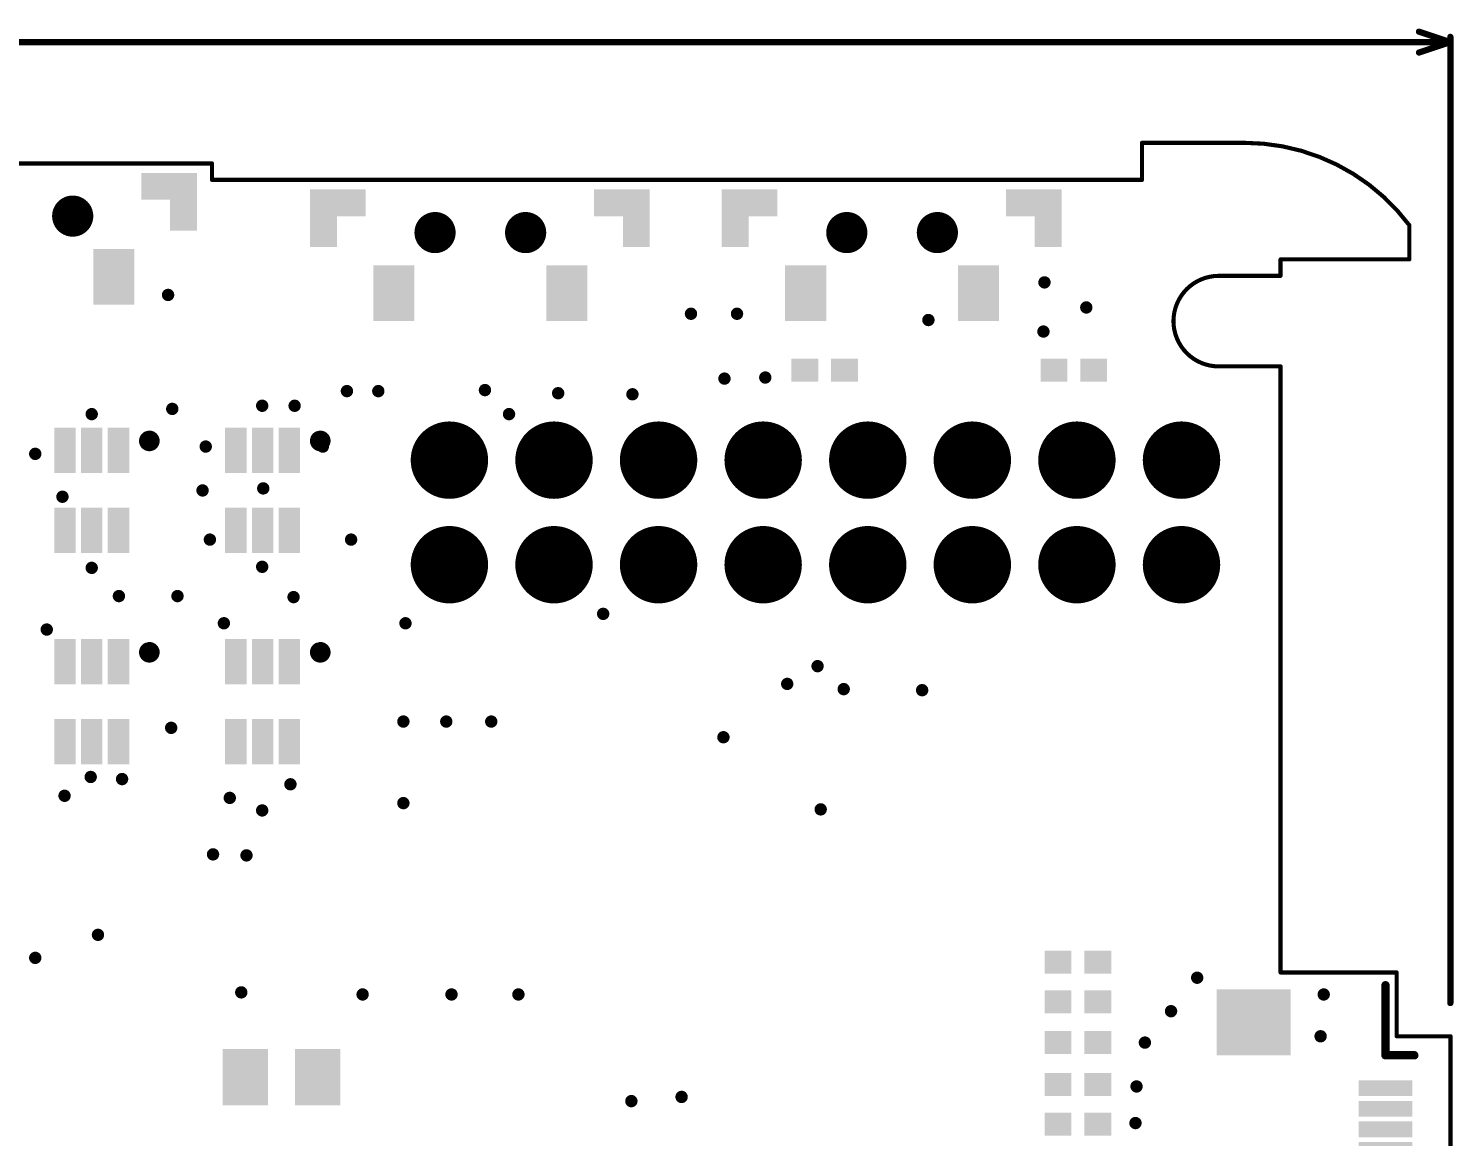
# Model space of a CAD drawing. Header units: millimetres. Extents: x -7 to 100, y 0 to 61.
# Drawn here: x 65.87 to 100.48, y 33.31 to 60.22 of the extents above; entities that cross this region are included whole.
import ezdxf

# ---------------------------------------------------------------- set-up
doc = ezdxf.new("R2010")
doc.units = ezdxf.units.MM
for name, color, linetype in [('KeepOutLayer', 6, 'Continuous'), ('PadHoleLayer', 156, 'Continuous'), ('TopOverlay', 2, 'Continuous'), ('TopSolder', 216, 'Continuous'), ('ViaHoleLayer', 16, 'Continuous')]:
    doc.layers.add(name, color=color, linetype=linetype)
doc.styles.get("Standard").update_dxf_attribs({"font": 'arial.ttf'})

# ---------------------------------------------------------------- blocks, each defined once
blk = doc.blocks.new('C0402_M_16')
at = {"layer": 'TopSolder'}
for points in [[(-0.351, -0.279), (0.3, -0.279), (-0.351, 0.279), (0.3, 0.279)], [(0.614, -0.279), (1.265, -0.279), (0.614, 0.279), (1.265, 0.279)]]:
    blk.add_solid(points, dxfattribs=at)
blk = doc.blocks.new('C0402_M_18')
at = {"layer": 'TopSolder'}
for points in [[(-0.351, -0.279), (0.3, -0.279), (-0.351, 0.279), (0.3, 0.279)], [(0.614, -0.279), (1.265, -0.279), (0.614, 0.279), (1.265, 0.279)]]:
    blk.add_solid(points, dxfattribs=at)
blk = doc.blocks.new('C0402_M_19')
at = {"layer": 'TopSolder'}
for points in [[(-0.351, -0.279), (0.3, -0.279), (-0.351, 0.279), (0.3, 0.279)], [(0.614, -0.279), (1.265, -0.279), (0.614, 0.279), (1.265, 0.279)]]:
    blk.add_solid(points, dxfattribs=at)
blk = doc.blocks.new('C0402_M_21')
at = {"layer": 'TopSolder'}
for points in [[(-0.351, -0.279), (0.3, -0.279), (-0.351, 0.279), (0.3, 0.279)], [(0.614, -0.279), (1.265, -0.279), (0.614, 0.279), (1.265, 0.279)]]:
    blk.add_solid(points, dxfattribs=at)
blk = doc.blocks.new('C0402_M_22')
at = {"layer": 'TopSolder'}
for points in [[(-0.351, -0.279), (0.3, -0.279), (-0.351, 0.279), (0.3, 0.279)], [(0.614, -0.279), (1.265, -0.279), (0.614, 0.279), (1.265, 0.279)]]:
    blk.add_solid(points, dxfattribs=at)
blk = doc.blocks.new('ESD0402_M_51')
at = {"layer": 'TopSolder'}
for points in [[(-0.808, -0.279), (-0.157, -0.279), (-0.808, 0.279), (-0.157, 0.279)], [(0.157, -0.279), (0.808, -0.279), (0.157, 0.279), (0.808, 0.279)]]:
    blk.add_solid(points, dxfattribs=at)
blk = doc.blocks.new('ESD0402_M_55')
at = {"layer": 'TopSolder'}
for points in [[(-0.808, -0.279), (-0.157, -0.279), (-0.808, 0.279), (-0.157, 0.279)], [(0.157, -0.279), (0.808, -0.279), (0.157, 0.279), (0.808, 0.279)]]:
    blk.add_solid(points, dxfattribs=at)
blk = doc.blocks.new('3X6X3_5H______83')
at = {"layer": 'PadHoleLayer', "const_width": 0.5}
for points in [[(-1.35, -1, 1), (-0.85, -1, 1)], [(0.85, -1, 1), (1.35, -1, 1)]]:
    blk.add_lwpolyline(points, format="xyb", close=True, dxfattribs=at)
at = {"layer": 'TopSolder'}
for points in [[(-1.599, -0.203), (-1.599, 1.148), (-2.6, -0.203), (-2.6, 1.148)], [(2.601, -0.203), (2.601, 1.148), (1.6, -0.203), (1.6, 1.148)], [(-3.465, -2.047), (-3.465, -0.646), (-4.115, -2.047), (-4.115, -0.646)], [(4.135, -2.047), (4.135, -0.646), (3.485, -2.047), (3.485, -0.646)], [(-1.075, -1.025), (-1.075, -0.975), (-1.125, -1.025), (-1.125, -0.975)], [(1.125, -1.025), (1.125, -0.975), (1.075, -1.025), (1.075, -0.975)], [(-4.115, -2.048), (-2.764, -2.048), (-4.115, -1.397), (-2.764, -1.397)], [(4.135, -1.397), (2.784, -1.397), (4.135, -2.048), (2.784, -2.048)]]:
    blk.add_solid(points, dxfattribs=at)
blk = doc.blocks.new('3X6X3_5H______84')
at = {"layer": 'PadHoleLayer', "const_width": 0.5}
for points in [[(-1.35, -1, 1), (-0.85, -1, 1)], [(0.85, -1, 1), (1.35, -1, 1)]]:
    blk.add_lwpolyline(points, format="xyb", close=True, dxfattribs=at)
at = {"layer": 'TopSolder'}
for points in [[(-1.599, -0.203), (-1.599, 1.148), (-2.6, -0.203), (-2.6, 1.148)], [(2.601, -0.203), (2.601, 1.148), (1.6, -0.203), (1.6, 1.148)], [(-3.465, -2.047), (-3.465, -0.646), (-4.115, -2.047), (-4.115, -0.646)], [(4.135, -2.047), (4.135, -0.646), (3.485, -2.047), (3.485, -0.646)], [(-1.075, -1.025), (-1.075, -0.975), (-1.125, -1.025), (-1.125, -0.975)], [(1.125, -1.025), (1.125, -0.975), (1.075, -1.025), (1.075, -0.975)], [(-4.115, -2.048), (-2.764, -2.048), (-4.115, -1.397), (-2.764, -1.397)], [(4.135, -1.397), (2.784, -1.397), (4.135, -2.048), (2.784, -2.048)]]:
    blk.add_solid(points, dxfattribs=at)
blk = doc.blocks.new('3X6X3_5H______88')
at = {"layer": 'PadHoleLayer', "const_width": 0.5}
for points in [[(-1.35, -1, 1), (-0.85, -1, 1)], [(0.85, -1, 1), (1.35, -1, 1)]]:
    blk.add_lwpolyline(points, format="xyb", close=True, dxfattribs=at)
at = {"layer": 'TopSolder'}
for points in [[(-1.599, -0.203), (-1.599, 1.148), (-2.6, -0.203), (-2.6, 1.148)], [(2.601, -0.203), (2.601, 1.148), (1.6, -0.203), (1.6, 1.148)], [(-3.465, -2.047), (-3.465, -0.646), (-4.115, -2.047), (-4.115, -0.646)], [(4.135, -2.047), (4.135, -0.646), (3.485, -2.047), (3.485, -0.646)], [(-1.075, -1.025), (-1.075, -0.975), (-1.125, -1.025), (-1.125, -0.975)], [(1.125, -1.025), (1.125, -0.975), (1.075, -1.025), (1.075, -0.975)], [(-4.115, -2.048), (-2.764, -2.048), (-4.115, -1.397), (-2.764, -1.397)], [(4.135, -1.397), (2.784, -1.397), (4.135, -2.048), (2.784, -2.048)]]:
    blk.add_solid(points, dxfattribs=at)
blk = doc.blocks.new('HN2X4___NC_108')
at = {"layer": 'PadHoleLayer', "const_width": 0.5}
for points in [[(-4.06, 0, 1), (-3.56, 0, 1)], [(-1.52, 0, 1), (-1.02, 0, 1)], [(1.02, 0, 1), (1.52, 0, 1)], [(3.56, 0, 1), (4.06, 0, 1)], [(-4.06, -2.54, 1), (-3.56, -2.54, 1)], [(-1.52, -2.54, 1), (-1.02, -2.54, 1)], [(1.02, -2.54, 1), (1.52, -2.54, 1)], [(3.56, -2.54, 1), (4.06, -2.54, 1)]]:
    blk.add_lwpolyline(points, format="xyb", close=True, dxfattribs=at)
at = {"layer": 'TopSolder', "const_width": 0.94}
for points in [[(-4.28, 0, 1), (-3.34, 0, 1)], [(-1.74, 0, 1), (-0.8, 0, 1)], [(0.8, 0, 1), (1.74, 0, 1)], [(3.34, 0, 1), (4.28, 0, 1)], [(-4.28, -2.54, 1), (-3.34, -2.54, 1)], [(-1.74, -2.54, 1), (-0.8, -2.54, 1)], [(0.8, -2.54, 1), (1.74, -2.54, 1)], [(3.34, -2.54, 1), (4.28, -2.54, 1)]]:
    blk.add_lwpolyline(points, format="xyb", close=True, dxfattribs=at)
blk = doc.blocks.new('HN2X4___NC_109')
at = {"layer": 'PadHoleLayer', "const_width": 0.5}
for points in [[(-4.06, 0, 1), (-3.56, 0, 1)], [(-1.52, 0, 1), (-1.02, 0, 1)], [(1.02, 0, 1), (1.52, 0, 1)], [(3.56, 0, 1), (4.06, 0, 1)], [(-4.06, -2.54, 1), (-3.56, -2.54, 1)], [(-1.52, -2.54, 1), (-1.02, -2.54, 1)], [(1.02, -2.54, 1), (1.52, -2.54, 1)], [(3.56, -2.54, 1), (4.06, -2.54, 1)]]:
    blk.add_lwpolyline(points, format="xyb", close=True, dxfattribs=at)
at = {"layer": 'TopSolder', "const_width": 0.94}
for points in [[(-4.28, 0, 1), (-3.34, 0, 1)], [(-1.74, 0, 1), (-0.8, 0, 1)], [(0.8, 0, 1), (1.74, 0, 1)], [(3.34, 0, 1), (4.28, 0, 1)], [(-4.28, -2.54, 1), (-3.34, -2.54, 1)], [(-1.74, -2.54, 1), (-0.8, -2.54, 1)], [(0.8, -2.54, 1), (1.74, -2.54, 1)], [(3.34, -2.54, 1), (4.28, -2.54, 1)]]:
    blk.add_lwpolyline(points, format="xyb", close=True, dxfattribs=at)
blk = doc.blocks.new('LC_SC_70_6_SOT_363__111')
at = {"layer": 'TopOverlay', "const_width": 0.25}
blk.add_lwpolyline([(1.325, -1.4, -8.969241), (1.313, -1.346)], format="xyb", dxfattribs=at)
at = {"layer": 'TopOverlay', "const_width": 0.125}
for points in [[(1.25, -1.346, 1), (1.375, -1.346, 1)], [(1.263, -1.4, 1), (1.388, -1.4, 1)]]:
    blk.add_lwpolyline(points, format="xyb", close=True, dxfattribs=at)
at = {"layer": 'TopSolder'}
for points in [[(-1.521, 0.911), (-1.521, 0.389), (-0.419, 0.911), (-0.419, 0.389)], [(1.521, 0.389), (1.521, 0.911), (0.419, 0.389), (0.419, 0.911)], [(-1.521, 0.261), (-1.521, -0.261), (-0.419, 0.261), (-0.419, -0.261)], [(1.521, -0.261), (1.521, 0.261), (0.419, -0.261), (0.419, 0.261)], [(-1.521, -0.389), (-1.521, -0.911), (-0.419, -0.389), (-0.419, -0.911)], [(1.521, -0.911), (1.521, -0.389), (0.419, -0.911), (0.419, -0.389)]]:
    blk.add_solid(points, dxfattribs=at)
blk = doc.blocks.new('LC_SC_70_6_SOT_363__112')
at = {"layer": 'TopOverlay', "const_width": 0.25}
blk.add_lwpolyline([(1.325, -1.4, -8.969241), (1.313, -1.346)], format="xyb", dxfattribs=at)
at = {"layer": 'TopOverlay', "const_width": 0.125}
for points in [[(1.25, -1.346, 1), (1.375, -1.346, 1)], [(1.263, -1.4, 1), (1.388, -1.4, 1)]]:
    blk.add_lwpolyline(points, format="xyb", close=True, dxfattribs=at)
at = {"layer": 'TopSolder'}
for points in [[(-1.521, 0.911), (-1.521, 0.389), (-0.419, 0.911), (-0.419, 0.389)], [(1.521, 0.389), (1.521, 0.911), (0.419, 0.389), (0.419, 0.911)], [(-1.521, 0.261), (-1.521, -0.261), (-0.419, 0.261), (-0.419, -0.261)], [(1.521, -0.261), (1.521, 0.261), (0.419, -0.261), (0.419, 0.261)], [(-1.521, -0.389), (-1.521, -0.911), (-0.419, -0.389), (-0.419, -0.911)], [(1.521, -0.911), (1.521, -0.389), (0.419, -0.911), (0.419, -0.389)]]:
    blk.add_solid(points, dxfattribs=at)
blk = doc.blocks.new('LC_SC_70_6_SOT_363__113')
at = {"layer": 'TopOverlay', "const_width": 0.25}
blk.add_lwpolyline([(1.325, -1.4, -8.969241), (1.313, -1.346)], format="xyb", dxfattribs=at)
at = {"layer": 'TopOverlay', "const_width": 0.125}
for points in [[(1.25, -1.346, 1), (1.375, -1.346, 1)], [(1.263, -1.4, 1), (1.388, -1.4, 1)]]:
    blk.add_lwpolyline(points, format="xyb", close=True, dxfattribs=at)
at = {"layer": 'TopSolder'}
for points in [[(-1.521, 0.911), (-1.521, 0.389), (-0.419, 0.911), (-0.419, 0.389)], [(1.521, 0.389), (1.521, 0.911), (0.419, 0.389), (0.419, 0.911)], [(-1.521, 0.261), (-1.521, -0.261), (-0.419, 0.261), (-0.419, -0.261)], [(1.521, -0.261), (1.521, 0.261), (0.419, -0.261), (0.419, 0.261)], [(-1.521, -0.389), (-1.521, -0.911), (-0.419, -0.389), (-0.419, -0.911)], [(1.521, -0.911), (1.521, -0.389), (0.419, -0.911), (0.419, -0.389)]]:
    blk.add_solid(points, dxfattribs=at)
blk = doc.blocks.new('LC_SC_70_6_SOT_363__114')
at = {"layer": 'TopOverlay', "const_width": 0.25}
blk.add_lwpolyline([(1.325, -1.4, -8.969241), (1.313, -1.346)], format="xyb", dxfattribs=at)
at = {"layer": 'TopOverlay', "const_width": 0.125}
for points in [[(1.25, -1.346, 1), (1.375, -1.346, 1)], [(1.263, -1.4, 1), (1.388, -1.4, 1)]]:
    blk.add_lwpolyline(points, format="xyb", close=True, dxfattribs=at)
at = {"layer": 'TopSolder'}
for points in [[(-1.521, 0.911), (-1.521, 0.389), (-0.419, 0.911), (-0.419, 0.389)], [(1.521, 0.389), (1.521, 0.911), (0.419, 0.389), (0.419, 0.911)], [(-1.521, 0.261), (-1.521, -0.261), (-0.419, 0.261), (-0.419, -0.261)], [(1.521, -0.261), (1.521, 0.261), (0.419, -0.261), (0.419, 0.261)], [(-1.521, -0.389), (-1.521, -0.911), (-0.419, -0.389), (-0.419, -0.911)], [(1.521, -0.911), (1.521, -0.389), (0.419, -0.911), (0.419, -0.389)]]:
    blk.add_solid(points, dxfattribs=at)
blk = doc.blocks.new('C0805_M_131')
at = {"layer": 'TopSolder'}
for points in [[(-0.144399, -0.6858), (0.957199, -0.6858), (-0.144399, 0.6858), (0.957199, 0.6858)], [(1.608201, -0.6858), (2.709799, -0.6858), (1.608201, 0.6858), (2.709799, 0.6858)]]:
    blk.add_solid(points, dxfattribs=at)
blk = doc.blocks.new('FPC_24P_0_5______________184')
at = {"layer": 'TopOverlay', "const_width": 0.203}
for points in [[(-6.55, -0.583), (-6.55, 0.117)], [(6.55, -0.583), (6.55, 0.117)], [(-6.55, -0.583), (-8.25, -0.583)], [(8.25, -0.583), (6.55, -0.583)]]:
    blk.add_lwpolyline(points, dxfattribs=at)
at = {"layer": 'TopOverlay', "const_width": 0.102}
for points in [[(-6.601, 0.117, 1), (-6.499, 0.117, 1)], [(6.499, 0.117, 1), (6.601, 0.117, 1)], [(-8.301, -0.583, 1), (-8.199, -0.583, 1)], [(-6.601, -0.583, 1), (-6.499, -0.583, 1)], [(-6.601, -0.583, 1), (-6.499, -0.583, 1)], [(6.499, -0.583, 1), (6.601, -0.583, 1)], [(6.499, -0.583, 1), (6.601, -0.583, 1)], [(8.199, -0.583, 1), (8.301, -0.583, 1)]]:
    blk.add_lwpolyline(points, format="xyb", close=True, dxfattribs=at)
at = {"layer": 'TopSolder'}
for points in [[(-5.941, -1.234), (-5.559, -1.234), (-5.941, 0.068), (-5.559, 0.068)], [(-5.441, -1.234), (-5.059, -1.234), (-5.441, 0.068), (-5.059, 0.068)], [(-4.941, -1.234), (-4.559, -1.234), (-4.941, 0.068), (-4.559, 0.068)], [(-4.441, -1.234), (-4.059, -1.234), (-4.441, 0.068), (-4.059, 0.068)], [(-3.941, -1.234), (-3.559, -1.234), (-3.941, 0.068), (-3.559, 0.068)], [(-3.441, -1.234), (-3.059, -1.234), (-3.441, 0.068), (-3.059, 0.068)], [(-2.559, 0.068), (-2.941, 0.068), (-2.559, -1.234), (-2.941, -1.234)], [(-2.059, 0.068), (-2.441, 0.068), (-2.059, -1.234), (-2.441, -1.234)], [(-1.559, 0.068), (-1.941, 0.068), (-1.559, -1.234), (-1.941, -1.234)], [(-1.059, 0.068), (-1.441, 0.068), (-1.059, -1.234), (-1.441, -1.234)], [(-0.559, 0.068), (-0.941, 0.068), (-0.559, -1.234), (-0.941, -1.234)], [(-0.059, 0.068), (-0.441, 0.068), (-0.059, -1.234), (-0.441, -1.234)], [(0.441, 0.068), (0.059, 0.068), (0.441, -1.234), (0.059, -1.234)], [(0.941, 0.068), (0.559, 0.068), (0.941, -1.234), (0.559, -1.234)], [(1.441, 0.068), (1.059, 0.068), (1.441, -1.234), (1.059, -1.234)], [(1.941, 0.068), (1.559, 0.068), (1.941, -1.234), (1.559, -1.234)], [(2.441, 0.068), (2.059, 0.068), (2.441, -1.234), (2.059, -1.234)], [(2.941, 0.068), (2.559, 0.068), (2.941, -1.234), (2.559, -1.234)], [(3.441, 0.068), (3.059, 0.068), (3.441, -1.234), (3.059, -1.234)], [(3.941, 0.068), (3.559, 0.068), (3.941, -1.234), (3.559, -1.234)], [(4.441, 0.068), (4.059, 0.068), (4.441, -1.234), (4.059, -1.234)], [(4.941, 0.068), (4.559, 0.068), (4.941, -1.234), (4.559, -1.234)], [(5.441, 0.068), (5.059, 0.068), (5.441, -1.234), (5.059, -1.234)], [(5.941, 0.068), (5.559, 0.068), (5.941, -1.234), (5.559, -1.234)], [(-8.151, -4.684), (-6.549, -4.684), (-8.151, -2.882), (-6.549, -2.882)], [(6.549, -4.684), (8.151, -4.684), (6.549, -2.882), (8.151, -2.882)]]:
    blk.add_solid(points, dxfattribs=at)
at = {"layer": 'TopOverlay'}
blk.add_text('1', height=1.27, rotation=-180, dxfattribs=at).set_placement((7.264, 0.508))

msp = doc.modelspace()

# ---------------------------------------------------------------- linework, layer by layer
at = {"layer": 'KeepOutLayer', "const_width": 0.1}
for points in [[(92.914, 57.446), (95.407, 57.446)], [(92.914, 56.546), (92.914, 57.446)], [(60.625, 56.945), (70.328, 56.945)], [(70.328, 56.546), (70.328, 56.945)], [(70.328, 56.546), (92.914, 56.546)], [(99.407, 54.615), (99.407, 55.445)], [(96.279, 54.615), (99.407, 54.615)], [(96.279, 54.215), (96.279, 54.615)], [(94.779, 54.215), (96.279, 54.215)], [(94.779, 52.015), (96.279, 52.015)], [(96.279, 37.293), (96.279, 52.015)], [(96.279, 37.293), (99.1, 37.293)], [(99.1, 35.743), (99.1, 37.293)], [(99.1, 35.743), (100.407, 35.743)], [(100.407, 21.849), (100.407, 35.743)]]:
    msp.add_lwpolyline(points, dxfattribs=at)
at = {"layer": 'KeepOutLayer', "const_width": 0.05}
for points in [[(92.889, 57.446, 1), (92.939, 57.446, 1)], [(92.889, 57.446, 1), (92.939, 57.446, 1)], [(95.382, 57.446, 1), (95.432, 57.446, 1)], [(95.382, 57.446, 1), (95.432, 57.446, 1)], [(70.303, 56.945, 1), (70.353, 56.945, 1)], [(70.303, 56.945, 1), (70.353, 56.945, 1)], [(70.303, 56.546, 1), (70.353, 56.546, 1)], [(70.303, 56.546, 1), (70.353, 56.546, 1)], [(92.889, 56.546, 1), (92.939, 56.546, 1)], [(92.889, 56.546, 1), (92.939, 56.546, 1)], [(99.382, 55.445, 1), (99.432, 55.445, 1)], [(99.382, 55.445, 1), (99.432, 55.445, 1)], [(96.254, 54.615, 1), (96.304, 54.615, 1)], [(96.254, 54.615, 1), (96.304, 54.615, 1)], [(99.382, 54.615, 1), (99.432, 54.615, 1)], [(99.382, 54.615, 1), (99.432, 54.615, 1)], [(94.754, 54.215, 1), (94.804, 54.215, 1)], [(94.754, 54.215, 1), (94.804, 54.215, 1)], [(96.254, 54.215, 1), (96.304, 54.215, 1)], [(96.254, 54.215, 1), (96.304, 54.215, 1)], [(94.754, 52.015, 1), (94.804, 52.015, 1)], [(94.754, 52.015, 1), (94.804, 52.015, 1)], [(96.254, 52.015, 1), (96.304, 52.015, 1)], [(96.254, 52.015, 1), (96.304, 52.015, 1)], [(96.254, 37.293, 1), (96.304, 37.293, 1)], [(96.254, 37.293, 1), (96.304, 37.293, 1)], [(99.075, 37.293, 1), (99.125, 37.293, 1)], [(99.075, 37.293, 1), (99.125, 37.293, 1)], [(99.075, 35.743, 1), (99.125, 35.743, 1)], [(99.075, 35.743, 1), (99.125, 35.743, 1)], [(100.382, 35.743, 1), (100.432, 35.743, 1)], [(100.382, 35.743, 1), (100.432, 35.743, 1)]]:
    msp.add_lwpolyline(points, format="xyb", close=True, dxfattribs=at)
at = {"layer": 'KeepOutLayer', "const_width": 0.1}
for points in [[(95.407, 57.446, -0.236), (99.407, 55.445)], [(94.779, 52.015, -1), (94.779, 54.215)]]:
    msp.add_lwpolyline(points, format="xyb", dxfattribs=at)
at = {"layer": 'TopOverlay', "const_width": 0.152}
for points in [[(99.642, 60.147), (100.404, 59.893)], [(57.965, 59.893), (100.404, 59.893)], [(99.642, 59.639), (100.404, 59.893)], [(100.404, 36.551), (100.404, 60.02)]]:
    msp.add_lwpolyline(points, dxfattribs=at)
at = {"layer": 'TopOverlay', "const_width": 0.0762}
for points in [[(99.604, 60.147, 1), (99.68, 60.147, 1)], [(100.366, 60.02, 1), (100.442, 60.02, 1)], [(100.366, 59.893, 1), (100.442, 59.893, 1)], [(100.366, 59.893, 1), (100.442, 59.893, 1)], [(100.366, 59.893, 1), (100.442, 59.893, 1)], [(99.604, 59.639, 1), (99.68, 59.639, 1)], [(100.366, 36.551, 1), (100.442, 36.551, 1)]]:
    msp.add_lwpolyline(points, format="xyb", close=True, dxfattribs=at)
at = {"layer": 'ViaHoleLayer', "const_width": 0.15}
for points in [[(90.471, 54.056, 1), (90.621, 54.056, 1)], [(69.186, 53.751, 1), (69.336, 53.751, 1)], [(81.886, 53.294, 1), (82.036, 53.294, 1)], [(83.004, 53.294, 1), (83.154, 53.294, 1)], [(91.487, 53.447, 1), (91.637, 53.447, 1)], [(87.652, 53.142, 1), (87.802, 53.142, 1)], [(90.446, 52.862, 1), (90.596, 52.862, 1)], [(76.882, 51.44, 1), (77.032, 51.44, 1)], [(82.699, 51.719, 1), (82.849, 51.719, 1)], [(83.69, 51.745, 1), (83.84, 51.745, 1)], [(73.53, 51.415, 1), (73.68, 51.415, 1)], [(74.292, 51.415, 1), (74.442, 51.415, 1)], [(78.66, 51.364, 1), (78.81, 51.364, 1)], [(80.464, 51.338, 1), (80.614, 51.338, 1)], [(67.332, 50.856, 1), (67.482, 50.856, 1)], [(69.288, 50.983, 1), (69.438, 50.983, 1)], [(71.472, 51.059, 1), (71.622, 51.059, 1)], [(72.26, 51.059, 1), (72.41, 51.059, 1)], [(77.467, 50.856, 1), (77.617, 50.856, 1)], [(70.101, 50.068, 1), (70.251, 50.068, 1)], [(72.945, 50.068, 1), (73.095, 50.068, 1)], [(65.96, 49.891, 1), (66.11, 49.891, 1)], [(70.024, 49.002, 1), (70.174, 49.002, 1)], [(71.498, 49.052, 1), (71.648, 49.052, 1)], [(66.621, 48.849, 1), (66.771, 48.849, 1)], [(70.202, 47.808, 1), (70.352, 47.808, 1)], [(73.631, 47.808, 1), (73.781, 47.808, 1)], [(67.332, 47.122, 1), (67.482, 47.122, 1)], [(71.472, 47.147, 1), (71.622, 47.147, 1)], [(67.992, 46.436, 1), (68.142, 46.436, 1)], [(69.415, 46.436, 1), (69.565, 46.436, 1)], [(72.234, 46.411, 1), (72.384, 46.411, 1)], [(79.753, 46.004, 1), (79.903, 46.004, 1)], [(66.24, 45.623, 1), (66.39, 45.623, 1)], [(70.542, 45.776, 1), (70.692, 45.776, 1)], [(74.952, 45.776, 1), (75.102, 45.776, 1)], [(84.96, 44.734, 1), (85.11, 44.734, 1)], [(84.223, 44.303, 1), (84.373, 44.303, 1)], [(85.595, 44.176, 1), (85.745, 44.176, 1)], [(87.5, 44.15, 1), (87.65, 44.15, 1)], [(69.262, 43.236, 1), (69.412, 43.236, 1)], [(74.901, 43.388, 1), (75.051, 43.388, 1)], [(75.943, 43.388, 1), (76.093, 43.388, 1)], [(77.035, 43.388, 1), (77.185, 43.388, 1)], [(82.674, 43.007, 1), (82.824, 43.007, 1)], [(67.307, 42.042, 1), (67.457, 42.042, 1)], [(68.069, 41.991, 1), (68.219, 41.991, 1)], [(72.158, 41.864, 1), (72.308, 41.864, 1)], [(66.672, 41.585, 1), (66.822, 41.585, 1)], [(70.685, 41.534, 1), (70.835, 41.534, 1)], [(74.901, 41.407, 1), (75.051, 41.407, 1)], [(71.472, 41.229, 1), (71.622, 41.229, 1)], [(85.036, 41.255, 1), (85.186, 41.255, 1)], [(70.278, 40.162, 1), (70.428, 40.162, 1)], [(71.091, 40.137, 1), (71.241, 40.137, 1)], [(67.484, 38.207, 1), (67.634, 38.207, 1)], [(65.96, 37.648, 1), (66.11, 37.648, 1)], [(94.18, 37.165, 1), (94.33, 37.165, 1)], [(70.964, 36.81, 1), (71.114, 36.81, 1)], [(73.911, 36.759, 1), (74.061, 36.759, 1)], [(76.07, 36.759, 1), (76.22, 36.759, 1)], [(77.695, 36.759, 1), (77.845, 36.759, 1)], [(97.253, 36.759, 1), (97.403, 36.759, 1)], [(93.545, 36.352, 1), (93.695, 36.352, 1)], [(92.91, 35.59, 1), (93.06, 35.59, 1)], [(97.177, 35.743, 1), (97.327, 35.743, 1)], [(92.707, 34.524, 1), (92.857, 34.524, 1)], [(80.438, 34.168, 1), (80.588, 34.168, 1)], [(81.658, 34.27, 1), (81.808, 34.27, 1)], [(92.681, 33.635, 1), (92.831, 33.635, 1)]]:
    msp.add_lwpolyline(points, format="xyb", close=True, dxfattribs=at)

# ---------------------------------------------------------------- block references
for name, p, rotation in [('3X6X3_5H______83', (65.845, 54.666), 180), ('3X6X3_5H______88', (76.845, 54.266), 180), ('3X6X3_5H______84', (86.845, 54.266), 180), ('HN2X4___NC_108', (79.904, 47.198), 180), ('HN2X4___NC_109', (90.064, 47.198), 180), ('LC_SC_70_6_SOT_363__113', (67.407, 49.006), 90), ('LC_SC_70_6_SOT_363__114', (71.558, 49.006), 90), ('LC_SC_70_6_SOT_363__112', (67.407, 43.871), 90), ('LC_SC_70_6_SOT_363__111', (71.558, 43.871), 90), ('C0402_M_19', (91.816, 37.546), 180), ('FPC_24P_0_5______________184', (99.411, 28.732), 270), ('C0402_M_21', (91.816, 36.581), 180), ('C0402_M_18', (91.816, 35.59), 180), ('C0805_M_131', (73.3, 34.752), 180), ('C0402_M_22', (91.816, 34.574), 180), ('C0402_M_16', (91.816, 33.609), 180)]:
    msp.add_blockref(name, p, dxfattribs=dict(rotation=rotation))
for name, p in [('ESD0402_M_55', (85.207, 51.923)), ('ESD0402_M_51', (91.258, 51.923))]:
    msp.add_blockref(name, p)

doc.saveas('drawing.dxf')
